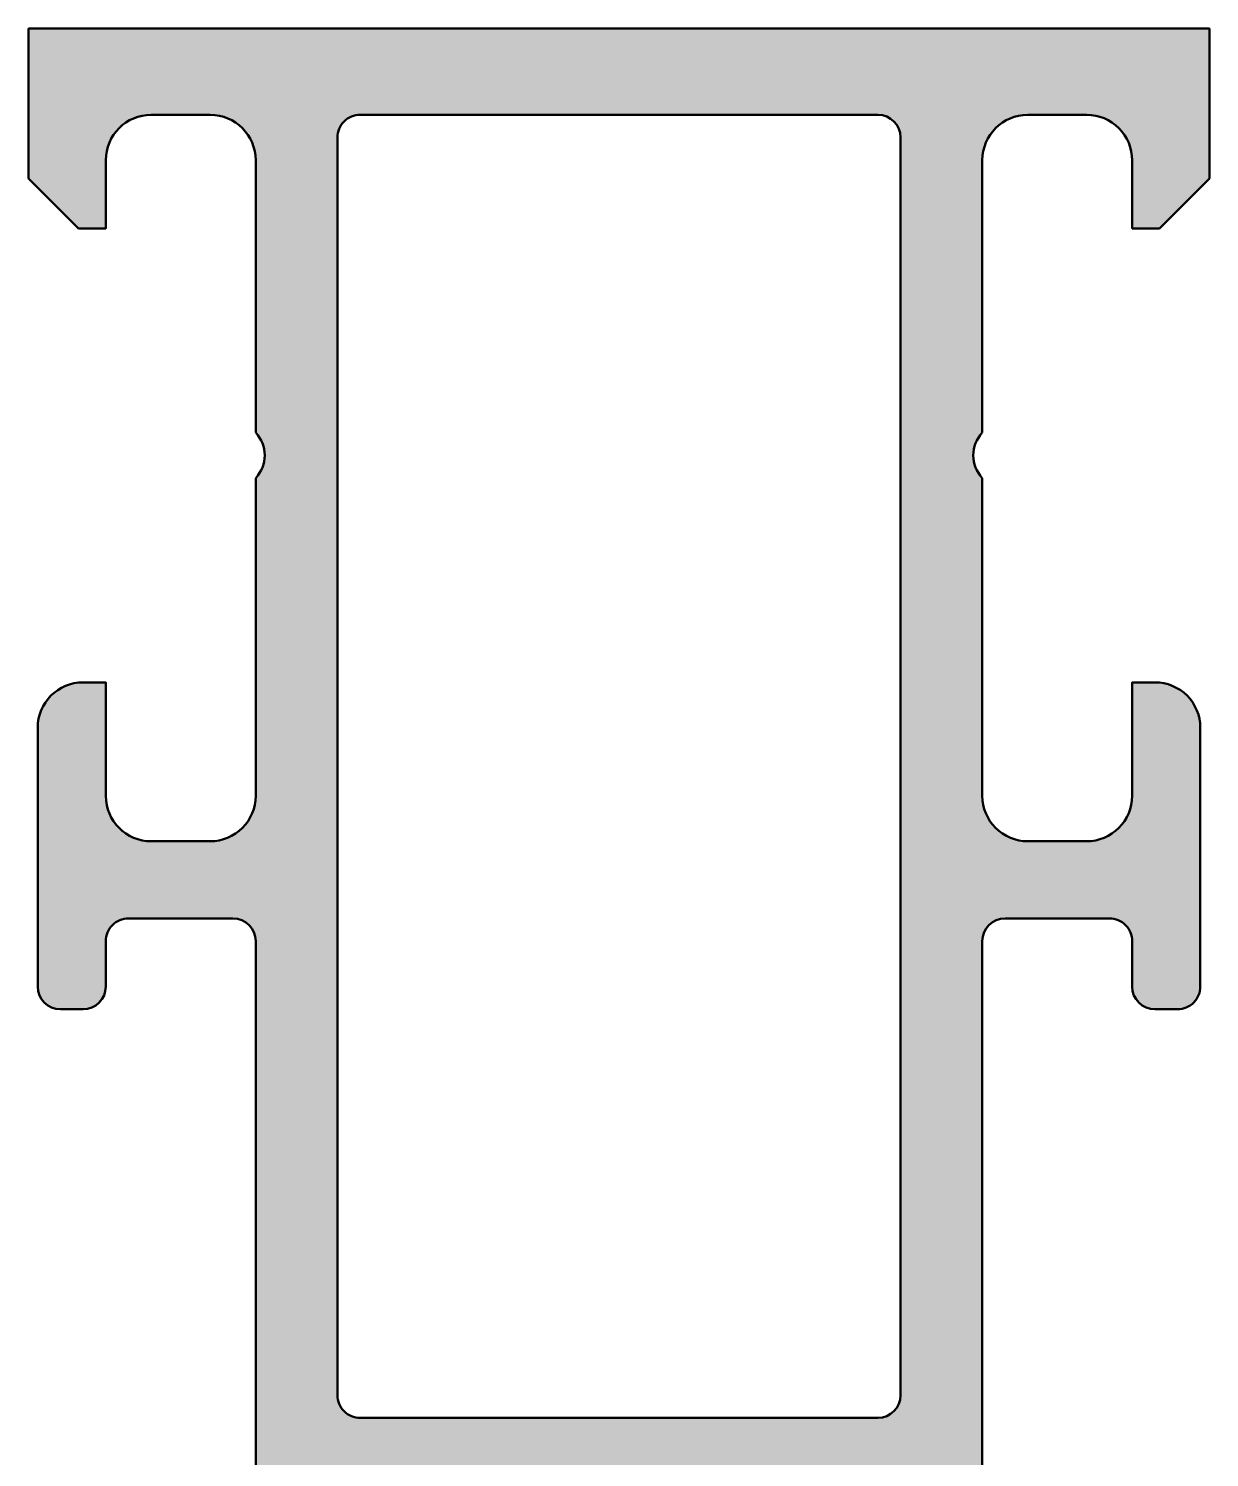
# Model space of a CAD drawing. Extents: x 0 to 76, y 0 to 83.8.
# Drawn here: x 25 to 51, y 52.33 to 83.8 of the extents above; entities that cross this region are included whole.
import ezdxf

# ---------------------------------------------------------------- set-up
doc = ezdxf.new("R2010")
doc.units = 0
doc.layers.add('0S-Alu contour', color=7, linetype='Continuous', lineweight=50)
doc.layers.add('0S-Alu hatch', color=252, linetype='Continuous', lineweight=25)

# ---------------------------------------------------------------- blocks, each defined once
blk = doc.blocks.new('188110__73A11EED_6D02_4D43_920F_D98E52073BBD_')
at = {"layer": '0S-Alu hatch'}
h = blk.add_hatch(color=256, dxfattribs=at)
edge = h.paths.add_edge_path()
edge.add_line((25.00006754422214, 80.4999984756112), (26.10004313015965, 79.40000000149011))
edge.add_line((26.10004313015965, 79.40000000149011), (26.70004923367527, 79.40000000149011))
edge.add_line((26.70004923367527, 79.40000000149011), (26.70004923367527, 80.90000000149011))
edge.add_ellipse((27.70008791774673, 80.89996143663254), major_axis=(-1.00003868481505, 0), ratio=1, start_angle=270.0022163482903, end_angle=359.9977904818039, ccw=False)
edge.add_line((27.70004923367527, 81.9000001206994), (29.00006754422215, 81.9000001206994))
edge.add_ellipse((29.00002168257582, 80.89995425905852), major_axis=(-1.000045862692467, 0), ratio=1, start_angle=180.0026207279867, end_angle=269.9973724417299, ccw=False)
edge.add_line((30.00006754422214, 80.90000000148846), (30.00003702664402, 74.90000000149011))
edge.add_ellipse((29.47506123431158, 74.40000000149011), major_axis=(-0.7249824705019245, 0), ratio=1, start_angle=136.395861616386, end_angle=223.6041383836141, ccw=False)
edge.add_line((30.00003702664402, 73.90000000149011), (30.00003702664402, 66.90000000149011))
edge.add_ellipse((29.00008427635166, 66.89995275275876), major_axis=(-0.9999527514086359, 0), ratio=1, start_angle=89.99904127429818, end_angle=180.0027072806921, ccw=False)
edge.add_line((29.00006754422215, 65.90000000149011), (27.70004923367527, 65.90000000149011))
edge.add_ellipse((27.7000690568231, 66.90001982463795), major_axis=(-1.000019823344312, 0), ratio=1, start_angle=0.0011357599706229848, end_angle=89.998864239807, ccw=False)
edge.add_line((26.70004923367527, 66.90000000149399), (26.70004923367527, 69.40000000149011))
edge.add_line((26.70004923367527, 69.40000000149011), (26.20004923367527, 69.40000000149011))
edge.add_arc((26.20008359924379, 68.3999656359216), 1.000034366158989, 90.00196893437207, 179.9980310656152)
edge.add_line((25.20004923367527, 68.40000000149034), (25.20004923367527, 62.69999542385339))
edge.add_arc((25.70005197454288, 62.699998164721), 0.5000027408751163, 180.0003140784807, 269.999685921429)
edge.add_line((25.70004923367526, 62.19999542385339), (26.20004923367527, 62.19999542385339))
edge.add_arc((26.20004649280767, 62.699998164721), 0.5000027408751163, 270.0003140785702, 359.9996859215192)
edge.add_line((26.70004923367527, 62.69999542385417), (26.70004923367527, 63.6999954238534))
edge.add_ellipse((27.20003635209909, 63.70000830542958), major_axis=(-0.4999871185897603, 0), ratio=1, start_angle=-90.00147615792758, end_angle=0.0014761580922026951, ccw=False)
edge.add_line((27.20004923367528, 64.1999954238534), (29.50006754422215, 64.1999954238534))
edge.add_ellipse((29.50004340446722, 63.69997128409846), major_axis=(-0.500024140337627, 0), ratio=1, start_angle=180.0027660786491, end_angle=269.99723392139543, ccw=False)
edge.add_line((30.00006754422214, 63.69999542385379), (30.0000370267483, 51.50004016059359))
edge.add_ellipse((29.92118855081943, 51.23247874854122), major_axis=(-0.2789376119775906, 0), ratio=1, start_angle=178.835410625902, end_angle=253.5801235805097, ccw=False)
edge.add_line((30.20006854422215, 51.22680947561971), (30.20006854422215, 50.77321547561971))
edge.add_ellipse((29.92120044857897, 50.76755481614266), major_axis=(-0.2789255417371575, 0), ratio=1, start_angle=106.4245945553563, end_angle=181.1628700728853, ccw=False)
edge.add_line((30.00006754422215, 50.50001147561971), (30.00006754422215, 48.62000047561121))
edge.add_arc((30.30006754422216, 48.62000047561121), 0.3000000000000158, 180, 269.9999999999993)
edge.add_line((30.30006754422216, 48.32000047561119), (31.28004186326493, 48.3200004756112))
edge.add_arc((31.28004186326493, 48.62000047561121), 0.3000000000000114, 270, 360)
edge.add_line((31.58004186326494, 48.62000047561121), (31.58004186326494, 51.37999847561118))
edge.add_ellipse((31.70003423387041, 51.37999847561118), major_axis=(-0.1199923706054733, 0), ratio=1, start_angle=270.0000000000034, end_angle=360, ccw=False)
edge.add_line((31.7000342338704, 51.49999084621666), (36.00003702664402, 51.49999084621668))
edge.add_ellipse((36.00004990889769, 51.00000372860872), major_axis=(-0.4999871177739147, 0), ratio=1, start_angle=179.9993980350858, end_angle=270.0014762355673, ccw=False)
edge.add_line((36.50003702664402, 50.99999847560919), (36.50003702664402, 50.29999389797449))
edge.add_line((36.50003702664402, 50.29999389797449), (35.11583307866022, 47.90247445817282))
edge.add_arc((35.23274660416193, 47.83497462443403), 0.1350000000000169, 150.0000814796221, 273.5758500061804)
edge.add_arc((34.92931728982066, 52.69050298406671), 4.999999999999906, 273.5758500061798, 296.0194624911526)
edge.add_ellipse((38.00005228543309, 46.39998737827407), major_axis=(-2.000000000000069, 0), ratio=1, start_angle=243.9805375088481, end_angle=296.0194624911526, ccw=False)
edge.add_arc((41.07078728104556, 52.69050298406675), 4.999999999999952, 243.9805375088468, 266.4241499938195)
edge.add_arc((40.76735796670424, 47.83497462443401), 0.1350000000000055, 266.4241499938192, 389.999918520385)
edge.add_line((40.88427149220593, 47.90247445817281), (39.50006754422215, 50.29999389797449))
edge.add_line((39.50006754422215, 50.29999389797449), (39.50006754422215, 50.99999847561122))
edge.add_ellipse((40.0000444809058, 51.00001390982674), major_axis=(-0.4999769369218777, 0), ratio=1, start_angle=-90.0026429832883, end_angle=0.0017687124012013555, ccw=False)
edge.add_line((40.00006754422215, 51.49999084621668), (44.3000628809943, 51.49999830221812))
edge.add_ellipse((44.3000628809943, 51.37999847561118), major_axis=(-0.1199998266069286, 0), ratio=1, start_angle=180, end_angle=269.9999999999966, ccw=False)
edge.add_line((44.42006270760122, 51.37999847561119), (44.42006270760123, 48.62000047561121))
edge.add_arc((44.72006270760124, 48.62000047561121), 0.3000000000000149, 180, 270)
edge.add_line((44.72006270760124, 48.3200004756112), (45.70003702664401, 48.3200004756112))
edge.add_arc((45.70003702664401, 48.62000047561121), 0.3000000000000114, 270, 360)
edge.add_line((46.00003702664402, 48.62000047561121), (46.00003702664401, 50.50001147561971))
edge.add_ellipse((46.07890412228719, 50.76755481614266), major_axis=(-0.2789255417371639, 0), ratio=1, start_angle=-1.1628700728853119, end_angle=73.57540544464138, ccw=False)
edge.add_line((45.80003602664401, 50.77321547561971), (45.80003602664401, 51.22680947561971))
edge.add_ellipse((46.07887347318704, 51.23247788361809), major_axis=(-0.2788950563274168, 0), ratio=1, start_angle=-73.5801235805111, end_angle=1.1645893740997053, ccw=False)
edge.add_line((46.00003702664402, 51.4999984756112), (46.00003702664402, 63.6999954238534))
edge.add_ellipse((46.50007135938994, 63.69996109110747), major_axis=(-0.5000343339245756, 0), ratio=1, start_angle=270.00393397274615, end_angle=359.9960660272659, ccw=False)
edge.add_line((46.50003702664402, 64.1999954238534), (48.80002481961277, 64.1999954238534))
edge.add_ellipse((48.80008485130126, 63.70005545554188), major_axis=(-0.4999399719157521, 0), ratio=1, start_angle=179.9931200492192, end_angle=270.00687995077146, ccw=False)
edge.add_line((49.30002481961277, 63.69999542385332), (49.30002481961277, 62.69999542385339))
edge.add_arc((49.80007477082868, 62.70004537506931), 0.5000499537107921, 180.0057234159238, 269.9942765840954)
edge.add_line((49.80002481961277, 62.19999542385339), (50.30002481961277, 62.19999542385339))
edge.add_arc((50.30006922487661, 62.69995101858956), 0.4999555967081668, 269.9949110796518, 360.0050889203089)
edge.add_line((50.80002481961277, 62.69999542385305), (50.80002481961277, 68.40000000149011))
edge.add_arc((49.800047266442, 68.40002244831933), 0.9999775534227083, 359.9987138623324, 450.0012861374472)
edge.add_line((49.80002481961277, 69.40000000149011), (49.30002481961277, 69.40000000149011))
edge.add_line((49.30002481961277, 69.40000000149011), (49.30002481961277, 66.90000000149011))
edge.add_ellipse((48.30006179330644, 66.89996302779645), major_axis=(-0.9999630269898847, 0), ratio=1, start_angle=89.9978814850715, end_angle=180.0021185150526, ccw=False)
edge.add_line((48.30002481961277, 65.90000000149011), (47.00003702664402, 65.90000000149011))
edge.add_ellipse((47.0000240648345, 66.8999870396806), major_axis=(-0.999987038274488, 0), ratio=1, start_angle=-0.0007426667733057002, end_angle=90.00074266660693, ccw=False)
edge.add_line((46.00003702664402, 66.90000000149303), (46.00003702664402, 73.90000000149011))
edge.add_ellipse((46.52504282592169, 74.40000000149011), major_axis=(-0.7250041994879663, 0), ratio=1, start_angle=-43.6025028992575, end_angle=43.602502899257615, ccw=False)
edge.add_line((46.00003702664401, 74.90000000149011), (46.00003702664402, 80.90000000149011))
edge.add_ellipse((47.00004293198047, 80.89999421536365), major_axis=(-1.00000590535319, 0), ratio=1, start_angle=270.00033834885755, end_angle=359.999668481771, ccw=False)
edge.add_line((47.00003702664401, 81.9000001206994), (48.30002481961277, 81.9000001206994))
edge.add_ellipse((48.30004294307529, 80.90001824415975), major_axis=(-0.9999818767038826, 0), ratio=1, start_angle=179.9989547529905, end_angle=270.001038416732, ccw=False)
edge.add_line((49.30002481961277, 80.90000000148856), (49.30002481961277, 79.40000000149011))
edge.add_line((49.30002481961277, 79.40000000149011), (49.90006144070651, 79.40000000149011))
edge.add_line((49.90006144070651, 79.40000000149011), (51.00003702664402, 80.4999984756112))
edge.add_line((51.00003702664402, 80.4999984756112), (51.00003702664402, 83.8))
edge.add_line((51.00003702664402, 83.8), (25.00006754422214, 83.8))
edge.add_line((25.00006754422214, 83.8), (25.00006754422214, 80.4999984756112))
edge = h.paths.add_edge_path()
edge.add_ellipse((32.30005169783425, 81.39999601145223), major_axis=(-0.4999963606566019, 0), ratio=1, start_angle=-90.0004170425878, end_angle=0.00041704286462618256, ccw=False)
edge.add_line((32.3000553371909, 81.89999237209558), (43.70001871609715, 81.9000000014901))
edge.add_ellipse((43.70001028875083, 81.39996105565606), major_axis=(-0.5000389459050733, 0), ratio=1, start_angle=180.0035883201383, end_angle=269.99903437246246, ccw=False)
edge.add_line((44.20004923367527, 81.39999237209558), (44.20004923367527, 53.70000305324907))
edge.add_ellipse((43.70002591571765, 53.70002637120554), major_axis=(-0.5000233185013218, 0), ratio=1, start_angle=90.00267191650698, end_angle=179.9973280836253, ccw=False)
edge.add_line((43.70004923367527, 53.20000305324793), (32.3000553371909, 53.20000305324793))
edge.add_ellipse((32.30004245561473, 53.69999017167176), major_axis=(-0.4999871185897719, 0), ratio=1, start_angle=-0.0014761580922026951, end_angle=90.0014761579261, ccw=False)
edge.add_line((31.8000553371909, 53.70000305324793), (31.80005533719089, 81.39999237209317))
at = {"layer": '0S-Alu contour', "color": 7}
for points in [[(49.30002481961277, 80.90000000148856), (49.30002481961277, 79.40000000149011), (49.90006144070651, 79.40000000149011), (51.00003702664402, 80.4999984756112), (51.00003702664402, 83.8), (25.00006754422214, 83.8), (25.00006754422214, 80.4999984756112)], [(27.70004923367527, 81.9000001206994), (29.00006754422215, 81.9000001206994)], [(32.3000553371909, 81.89999237209558), (43.70001871609715, 81.9000000014901)], [(47.00003702664401, 81.9000001206994), (48.30002481961277, 81.9000001206994)], [(31.8000553371909, 53.70000305324793), (31.80005533719089, 81.39999237209317)], [(44.20004923367527, 81.39999237209558), (44.20004923367527, 53.70000305324907)], [(25.00006754422214, 80.4999984756112), (26.10004313015965, 79.40000000149011), (26.70004923367527, 79.40000000149011), (26.70004923367527, 80.90000000149011)], [(30.00006754422214, 80.90000000148846), (30.00003702664402, 74.90000000149011)], [(46.00003702664401, 74.90000000149011), (46.00003702664402, 80.90000000149011)], [(30.00003702664402, 73.90000000149011), (30.00003702664402, 66.90000000149011)], [(46.00003702664402, 66.90000000149303), (46.00003702664402, 73.90000000149011)], [(26.70004923367527, 66.90000000149399), (26.70004923367527, 69.40000000149011), (26.20004923367527, 69.40000000149011)], [(49.80002481961277, 69.40000000149011), (49.30002481961277, 69.40000000149011), (49.30002481961277, 66.90000000149011)], [(25.20004923367527, 68.40000000149034), (25.20004923367527, 62.69999542385339)], [(50.80002481961277, 62.69999542385305), (50.80002481961277, 68.40000000149011)], [(29.00006754422215, 65.90000000149011), (27.70004923367527, 65.90000000149011)], [(48.30002481961277, 65.90000000149011), (47.00003702664402, 65.90000000149011)], [(27.20004923367528, 64.1999954238534), (29.50006754422215, 64.1999954238534)], [(46.50003702664402, 64.1999954238534), (48.80002481961277, 64.1999954238534)], [(26.70004923367527, 62.69999542385417), (26.70004923367527, 63.6999954238534)], [(30.00006754422214, 63.69999542385379), (30.0000370267483, 51.50004016059359)], [(46.00003702664402, 51.4999984756112), (46.00003702664402, 63.6999954238534)], [(49.30002481961277, 63.69999542385332), (49.30002481961277, 62.69999542385339)], [(25.70004923367526, 62.19999542385339), (26.20004923367527, 62.19999542385339)], [(49.80002481961277, 62.19999542385339), (50.30002481961277, 62.19999542385339)], [(43.70004923367527, 53.20000305324793), (32.3000553371909, 53.20000305324793)], [(31.58004186326494, 48.62000047561121), (31.58004186326494, 51.37999847561118)], [(31.7000342338704, 51.49999084621666), (36.00003702664402, 51.49999084621668)], [(40.00006754422215, 51.49999084621668), (44.3000628809943, 51.49999830221812)], [(44.42006270760122, 51.37999847561119), (44.42006270760123, 48.62000047561121)], [(30.20006854422215, 51.22680947561971), (30.20006854422215, 50.77321547561971)], [(36.50003702664402, 50.99999847560919), (36.50003702664402, 50.29999389797449), (35.11583307866022, 47.90247445817282)], [(40.88427149220593, 47.90247445817281), (39.50006754422215, 50.29999389797449), (39.50006754422215, 50.99999847561122)], [(45.80003602664401, 50.77321547561971), (45.80003602664401, 51.22680947561971)], [(30.00006754422215, 50.50001147561971), (30.00006754422215, 48.62000047561121)], [(46.00003702664402, 48.62000047561121), (46.00003702664401, 50.50001147561971)], [(30.30006754422216, 48.32000047561119), (31.28004186326493, 48.3200004756112)], [(44.72006270760124, 48.3200004756112), (45.70003702664401, 48.3200004756112)]]:
    blk.add_lwpolyline(points, dxfattribs=at)
at = {"layer": '0S-Alu contour', "color": 7, "extrusion": (0, 0, -1)}
for centre, radius, start, end in [((-27.70008791774673, 80.89996143663254), 1.00003868481505, 0.0022095181960893, 89.9977836517097), ((-29.00002168257582, 80.89995425905852), 1.000045862692467, 90.00262755827012, 179.9973792720133), ((-32.30005169783425, 81.39999601145223), 0.4999963606566019, 359.9995829571354, 90.00041704258778), ((-43.70001028875083, 81.39996105565606), 0.5000389459050733, 90.00096562753752, 179.9964116798617), ((-47.00004293198047, 80.89999421536365), 1.00000590535319, 0.0003315182290171, 89.99966165114242), ((-48.30004294307529, 80.90001824415975), 0.9999818767038826, 89.998961583268, 180.0010452470096), ((-29.47506123431158, 74.40000000149011), 0.7249824705019247, 136.3958616163859, 223.6041383836141), ((-46.52504282592169, 74.40000000149011), 0.7250041994879663, 316.3974971007424, 43.60250289925756), ((-27.7000690568231, 66.90001982463795), 1.000019823344312, 270.0011357601931, 359.9988642400294), ((-29.00008427635166, 66.89995275275876), 0.9999527514086359, 179.9972927193079, 270.0009587257018), ((-47.0000240648345, 66.8999870396806), 0.999987038274488, 269.9992573333931, 0.0007426667732808), ((-48.30006179330644, 66.89996302779645), 0.9999630269898847, 179.9978814849474, 270.0021185149285), ((-27.20003635209909, 63.70000830542958), 0.4999871185897603, 359.9985238419078, 90.00147615792763), ((-29.50004340446722, 63.69997128409846), 0.500024140337627, 90.00276607860458, 179.9972339213509), ((-46.50007135938994, 63.69996109110747), 0.5000343339245756, 0.0039339727341353, 89.99606602725385), ((-48.80008485130126, 63.70005545554188), 0.4999399719157522, 89.99312004922854, 180.0068799507809), ((-32.30004245561473, 53.69999017167176), 0.4999871185897719, 269.9985238420739, 0.0014761580921441), ((-43.70002591571765, 53.70002637120554), 0.5000233185013218, 180.0026719163748, 269.997328083493), ((-29.92118855081943, 51.23247874854122), 0.2789376119775906, 106.4198764194903, 181.1645893740981), ((-31.70003423387041, 51.37999847561118), 0.1199923706054733, 0, 89.99999999999662), ((-36.00004990889769, 51.00000372860872), 0.4999871177739148, 89.9985237644327, 180.0006019649143), ((-40.0000444809058, 51.00001390982674), 0.4999769369218777, 359.9982312875988, 90.00264298328827), ((-44.3000628809943, 51.37999847561118), 0.1199998266069286, 90.0000000000034, 180), ((-46.07887347318704, 51.23247788361809), 0.2788950563274168, 358.8354106259003, 73.58012358051123), ((-29.92120044857897, 50.76755481614266), 0.2789255417371575, 178.8371299271147, 253.5754054446437), ((-46.07890412228719, 50.76755481614266), 0.2789255417371639, 286.4245945553586, 1.162870072885284), ((-38.00005228543309, 46.39998737827407), 2.000000000000069, 63.98053750884742, 116.0194624911519)]:
    blk.add_arc(centre, radius, start, end, dxfattribs=at)
at = {"layer": '0S-Alu contour', "color": 7}
for centre, radius, start, end in [((26.20008359924379, 68.3999656359216), 1.000034366158989, 90.00196893437207, 179.9980310656152), ((49.800047266442, 68.40002244831933), 0.9999775534227083, 359.9987138623324, 90.00128613744727), ((25.70005197454288, 62.699998164721), 0.5000027408751163, 180.0003140784807, 269.999685921429), ((26.20004649280767, 62.699998164721), 0.5000027408751163, 270.0003140785702, 359.9996859215192), ((49.80007477082868, 62.70004537506931), 0.5000499537107921, 180.0057234159238, 269.9942765840954), ((50.30006922487661, 62.69995101858956), 0.4999555967081668, 269.9949110796518, 0.0050889203089253), ((30.30006754422216, 48.62000047561121), 0.3000000000000158, 180, 269.9999999999993), ((31.28004186326493, 48.62000047561121), 0.3000000000000114, 270, 0), ((44.72006270760124, 48.62000047561121), 0.3000000000000149, 180, 270), ((45.70003702664401, 48.62000047561121), 0.3000000000000114, 270, 0), ((34.92931728982066, 52.69050298406671), 4.999999999999906, 273.5758500061798, 296.0194624911526), ((41.07078728104556, 52.69050298406675), 4.999999999999952, 243.9805375088468, 266.4241499938195), ((35.23274660416193, 47.83497462443403), 0.1350000000000169, 150.0000814796221, 273.5758500061804), ((40.76735796670424, 47.83497462443401), 0.1350000000000055, 266.4241499938192, 29.99991852038501)]:
    blk.add_arc(centre, radius, start, end, dxfattribs=at)
blk = doc.blocks.new('371790__DCD2BCBE_04A6_4F6D_8334_0EBC4A30B7A7_')
at = {"layer": '0S-Alu contour', "color": 7}
blk.add_blockref('188110__73A11EED_6D02_4D43_920F_D98E52073BBD_', (0, 0), dxfattribs=at)

msp = doc.modelspace()

# ---------------------------------------------------------------- block references
at = {"layer": '0S-Alu contour', "color": 7}
msp.add_blockref('371790__DCD2BCBE_04A6_4F6D_8334_0EBC4A30B7A7_', (0, 0), dxfattribs=at)

doc.saveas('drawing.dxf')
